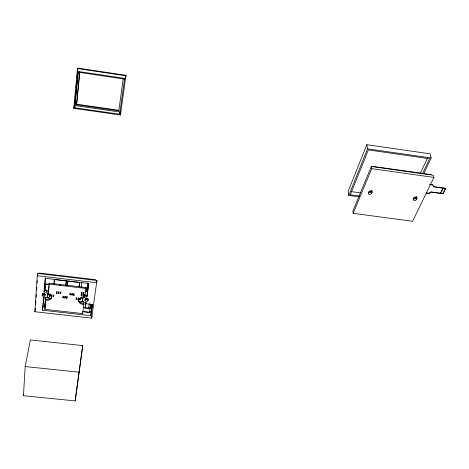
<?xml version="1.0" encoding="UTF-8"?>
<svg xmlns="http://www.w3.org/2000/svg" width="469" height="469" viewBox="0 0 469 469"><rect width="100%" height="100%" fill="white"/><g stroke="black" fill="none" stroke-linecap="round" stroke-linejoin="round"><path stroke-width="0.7" d="M42.304 294.292L42.333 294.157A1.471 0.903 7.9 0 1 43.863 293.565A1.471 0.903 7.9 0 1 45.229 294.532L45.147 295.704A1.471 0.903 7.9 0 1 43.617 296.437A1.471 0.903 7.9 0 1 42.222 295.37L42.509 293.213M83.64 297.545A4.01 2.474 6.1 0 0 82.702 298.636L82.485 300.336A4.004 2.468 6.1 0 0 86.155 302.91L86.044 303.777L92.352 304.498L90.804 315.678L42.55 310.22L43.494 298.008A4.057 2.48 7.9 0 0 47.65 296.32L47.797 294.649A4.069 2.492 7.9 0 0 44.068 291.982L45.124 278.293L88.7 283.428L86.935 296.947A4.01 2.474 6.1 0 0 84.438 297.176M47.715 295.974L48.096 293.037A4.057 2.492 7.9 0 0 44.373 290.37L44.344 290.364M23.45 395.719L25.191 366.559L30.368 339.919L82.732 345.6L75.169 400.901L23.45 395.719L23.72 394.294M82.949 311.645L89.485 312.383L91.133 311.146M96.931 280.485L91.672 318.14L34.864 311.733L37.303 275.702L37.755 273.468L96.931 280.485L96.632 282.713L37.303 275.702M35.398 308.074L34.864 311.733M35.644 304.469L35.89 300.869M36.136 297.264L36.33 294.38M36.623 290.053L36.822 287.169M37.115 282.842L37.262 280.679M37.555 276.352L37.755 273.468M42.55 310.22L43.934 297.457M44.098 295.329L44.233 293.582A2.615 1.606 7.9 0 1 43.254 293.348M44.279 291.249L44.713 288.423A4.045 2.492 7.9 0 0 44.186 288.382M45.587 277.578L44.743 288.429L44.068 291.982M48.887 290.821L45.3 290.405L45.862 283.909L49.474 284.331M45.581 297.358L44.877 306.187L45.64 297.815M82.773 312.712L82.644 313.597L44.854 309.317L45.739 299.363L46.806 299.451A5.751 3.518 7.8 0 0 51.69 296.807M45.739 299.363L44.854 309.317M46.537 291.554L46.648 290.176M45.575 300.26L46.642 300.342A5.757 3.518 7.8 0 0 51.385 298.132A5.757 3.518 7.8 0 0 49.315 294.245L48.266 293.787L49.227 283.217L85.991 287.526L84.666 297.745L84.074 297.668A5.692 3.5 6.1 0 0 78.581 300.453A5.692 3.5 6.1 0 0 82.913 304.522L83.787 304.633L83.916 303.742L83.042 303.631A5.687 3.5 6.1 0 1 78.692 300.031M48.999 285.979L48.266 293.787M49.116 284.595L49.227 283.217M50.371 293.975L49.978 296.267L49.515 296.215L49.778 294.591M49.978 296.267L49.538 295.927M52.065 294.854L51.795 296.478L51.332 296.426L51.596 294.802M51.795 296.478L51.355 296.138M53.912 283.763L54.287 279.542L66.246 280.954L65.812 285.158M54.023 284.214L54.152 282.807M54.275 281.4L54.463 279.29M53.149 296.631L53.613 296.689L53.149 296.631L53.413 295.013M56.544 293.16L57.013 293.219L56.544 293.16L56.808 291.536M125.973 75.304L120.422 115.016L73.791 108.31L77.221 71.329L77.877 68.099L125.973 75.304L125.54 78.54L77.221 71.329M74.606 102.658L74.806 100.483M75.11 97.792L75.28 95.412M75.579 92.727L75.749 90.341M76.054 87.656L76.224 85.27M76.523 82.585L76.693 80.199M76.998 77.514L77.168 75.128M77.467 72.443L77.877 68.099M124.537 79.079L119.648 114.231L74.735 107.77L78.065 72.179L124.543 79.114M74.735 107.77L78.3 72.179M58.367 293.371L58.836 293.43L58.367 293.371L58.631 291.747M123.253 78.505L118.786 110.842L76.576 104.751L79.695 72.003M76.576 104.751L79.73 72.191M60.19 293.588L60.659 293.641L60.19 293.588L60.454 291.958M62.817 297.751L63.28 297.803L62.817 297.751L63.069 296.127M65.314 296.672L65.091 298.008L64.628 297.956L65.121 297.727L65.343 296.39M65.877 285.603L66.381 280.697M67.243 285.328L67.683 281.124L79.601 282.526L79.097 286.717M67.372 285.07L67.741 281.564M67.12 296.883L66.903 298.22L66.44 298.167L66.932 297.932L67.149 296.596M69.881 294.708L70.35 294.761L69.881 294.708L70.133 293.084M71.698 294.919L72.167 294.972L71.698 294.919L71.945 293.295M73.516 295.13L73.979 295.183L73.516 295.13L73.762 293.506M76.066 299.275L76.523 299.328L76.066 299.275L76.306 297.657M79.191 286.453L79.689 282.262M77.872 299.486L78.329 299.539L77.872 299.486L78.106 297.862M79.671 299.691L80.135 299.744L79.671 299.691L79.912 298.073M81.243 287.421L81.852 282.426M81.799 294.602L81.6 295.939L81.137 295.886L81.635 295.658L82.116 292.07M82.732 298.372L82.861 297.369L82.497 299.984M82.949 296.097L83.412 296.15L82.949 296.097L83.464 292.228M83.558 295.03L83.124 294.69L83.558 295.03L83.933 292.281M84.643 295.974L84.813 294.614M84.713 295.675L84.883 294.315M82.644 313.597L83.916 303.742M85.03 300.307L85.165 299.245A1.454 0.897 6.1 0 1 86.73 298.519A1.454 0.897 6.1 0 1 88.061 299.58L87.92 300.641A1.454 0.897 6.1 0 1 86.36 301.362A1.454 0.897 6.1 0 1 85.03 300.307L85.264 298.694A1.454 0.897 6.1 0 0 86.589 299.75A1.454 0.897 6.1 0 0 88.149 299.029L87.92 300.641M85.346 291.519L86.648 291.665L87.75 283.124M87.785 282.948L86.648 291.665M85.856 302.675L85.153 308.045L85.886 302.452M87.445 298.53A2.58 1.595 6.1 0 1 86.777 298.507L86.665 299.369A3.987 2.468 6.1 0 0 87.181 299.404M87.328 294.274L87.445 293.401M88.752 283.387L86.935 296.947M90.611 304.147L89.995 308.666M75.169 400.901L82.732 345.6M88.647 308.221L89.28 303.525M119.648 114.231L119.947 112.021L75.163 105.56M120.422 115.016L120.867 111.733M91.349 310.742L90.71 311.932L89.479 312.383L90.54 304.674L90.951 304.815L91.818 305.782L91.912 306.679L91.273 307.875L90.476 308.28L83.406 307.57M118.786 110.842L118.862 110.291L76.682 104.2M90.804 315.678L91.291 312.143M91.672 318.14L91.971 315.93M89.485 312.383L82.966 311.533M91.168 313.691L91.549 310.918M91.748 309.47L92.071 307.166M92.252 305.841L92.469 304.27M86.595 299.797L86.777 298.507M85.991 287.526L85.862 288.417L49.063 284.108M84.666 297.745L84.795 296.854M83.412 296.15L83.646 294.526M80.135 299.744L80.439 297.745M81.137 295.886L81.653 292.017M78.329 299.539L78.569 297.921M76.523 299.328L76.764 297.709M73.979 295.183L74.225 293.559M72.167 294.972L72.408 293.348M70.35 294.761L70.596 293.137M66.44 298.167L66.686 296.543M64.628 297.956L64.88 296.338M63.28 297.803L63.532 296.179M60.659 293.641L60.917 292.011M58.836 293.43L59.094 291.8M57.013 293.219L57.277 291.589M53.613 296.689L53.882 295.065M51.332 296.426L51.572 295.089M49.515 296.215L49.878 294.21M49.157 284.683L49.356 283.622M47.791 295.013L48.09 293.401M44.133 291.097L44.813 287.538M45.862 283.909L45.78 284.355L49.386 284.777M43.863 295.523L44.233 293.582M43.424 298.882L43.693 297.463M45.3 290.405L45.387 289.959M42.222 295.37L42.527 293.758A1.471 0.903 7.9 0 0 43.547 294.749A1.471 0.903 7.9 0 0 45.217 294.52M48.014 294.362L47.949 294.708A4.051 2.48 7.9 0 1 47.627 295.3M73.791 108.31L74.337 105.554M90.54 304.674C95.465 309.059 85.487 308.743 83.423 307.459M372.052 192.243L372.122 192.056A1.612 1.12 -8.9 0 0 371.049 190.86A1.612 1.12 -8.9 0 0 369.097 191.598L368.446 193.093A1.612 1.12 -8.8 0 0 369.508 194.418A1.612 1.12 -8.8 0 0 371.512 193.515L372.052 192.243L371.776 190.654A2.861 1.993 -8.9 0 1 368.904 191.827M423.765 173.671L431.181 157.994L430.126 153.838L366.811 144.681L348.191 191.258L348.801 195.438L358.926 196.816M348.801 195.438L367.549 148.831L366.811 144.681M371.337 166.472L352.852 211.144L353.175 213.336L412.614 221.28L433.919 177.423L433.374 175.242L371.337 166.472L371.724 168.652L353.175 213.336M368.399 192.478A1.612 1.12 -8.9 0 0 369.959 192.812A1.612 1.12 -8.9 0 0 371.237 191.932L371.776 190.654M420.423 173.125L427.511 158.018M422.452 173.835L429.581 158.721L368.382 149.916L350.284 194.764L359.676 196.048M413.113 198.61A1.612 1.096 -11 0 0 414.643 198.938A1.612 1.096 -11 0 0 415.95 198.07L416.578 196.757L416.935 198.34L416.308 199.659A1.618 1.096 -10.9 0 1 414.274 200.55A1.618 1.096 -10.9 0 1 413.283 199.243L413.91 197.924A1.618 1.096 -11 0 1 415.944 197.033A1.618 1.096 -11 0 1 416.935 198.34M440.461 193.269L443.082 188.046M440.491 193.375L443.111 188.151M442.918 193.715L445.521 188.386L433.673 186.732L445.55 188.491L442.918 193.715L431.134 192.079L428.906 193.41L426.321 193.058M426.298 192.947L428.877 193.304L431.105 191.968L442.888 193.603M25.191 366.559L78.985 372.181M43.218 306.679L45.37 306.919M47.744 297.604L49.186 297.774M46.038 297.745L51.555 298.378M80.955 301.76L83.863 302.1M59.293 284.789L60.712 284.953M44.619 289.303L44.643 289.309A2.615 1.612 7.9 0 0 44.274 289.273M39.132 273.011L95.864 279.741M351.228 191.616L360.585 192.9M429.698 184.51L432.951 184.962L433.702 186.838M429.727 184.616L432.951 184.962M371.946 166.261L431.41 174.667M371.724 168.652L433.919 177.423M367.549 148.831L431.181 157.994M77.772 68.609L125.903 75.814M415.95 198.07L416.308 199.659M371.237 191.932L371.512 193.515M82.884 301.057A3.547 2.181 6.3 0 1 78.892 301.755M80.838 297.68A3.547 2.181 6.3 0 1 82.409 298.372M84.672 295.564A4.004 2.474 6.1 0 1 87.164 295.341M44.168 294.456A4.039 2.486 7.9 0 1 43.646 294.374M416.366 196.822A2.867 1.952 -11 0 1 413.453 197.941M81.313 294.479L81.741 294.819L81.313 294.479M81.448 293.354L81.882 293.694L81.448 293.354M83.271 293.565L83.699 293.905L83.271 293.565"/></g></svg>
